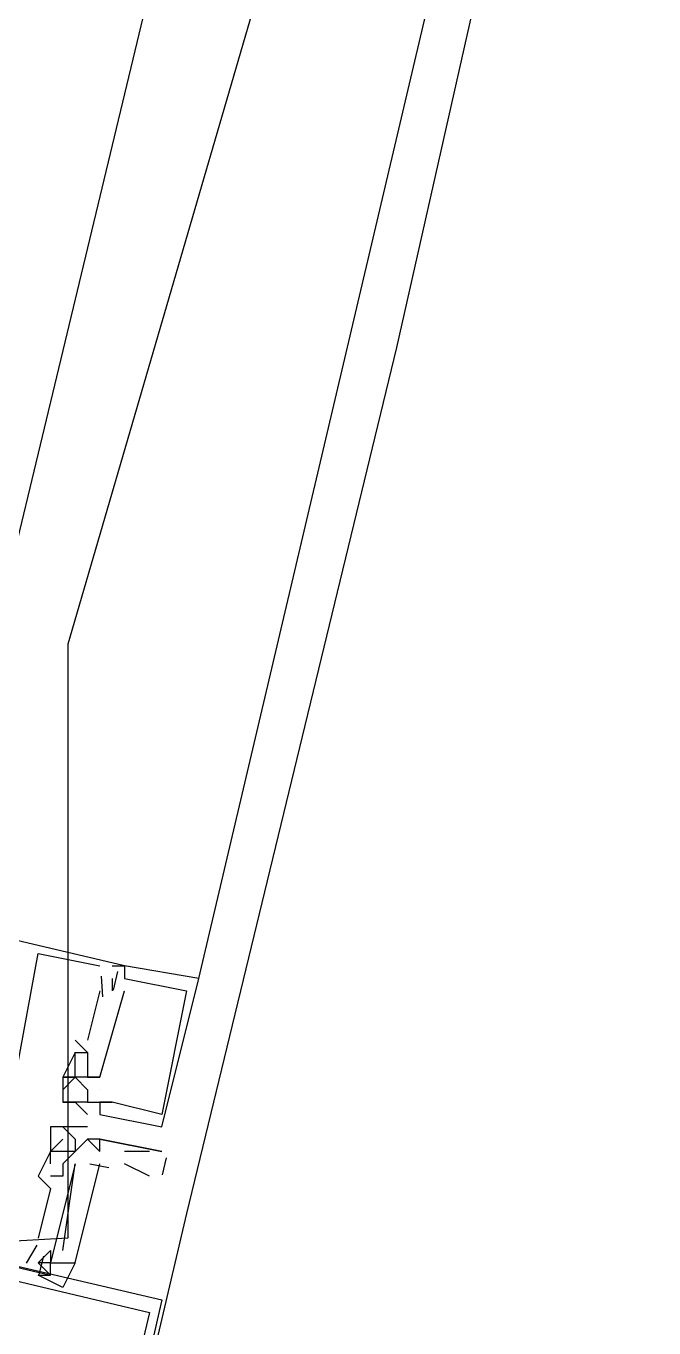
# Model space of a CAD drawing. Header units: feet. Extents: x -84 to 198, y -22 to 181.
# Drawn here: x 41.907 to 42.584, y 12.668 to 14.071 of the extents above; entities that cross this region are included whole.
import ezdxf

# ---------------------------------------------------------------- set-up
doc = ezdxf.new("R2010")
doc.units = ezdxf.units.FT
doc.layers.add('A-AREA-UNIDAD', color=30, linetype='CONTINUOUS')
doc.layers.add('A-LINEA', color=7, linetype='CONTINUOUS')

msp = doc.modelspace()

# ---------------------------------------------------------------- linework, layer by layer
at = {"layer": 'A-AREA-UNIDAD'}
msp.add_lwpolyline([(46.208, 30.72), (45.088, 25.6889), (44.88, 25.44), (46.16, 25.0489), (45.632, 22.8089), (45.36, 22.2756), (44.128, 22.56), (44.128, 21.6), (43.68, 20.16), (43.648, 19.3244), (43.36, 19.2889), (42.72, 16.0356), (41.952, 13.4044), (41.952, 12.7644), (41.312, 12.7289), (41.44, 11.0044), (41.2, 10.0444), (46.752, 9.1556), (54.88, 8.2844), (61.68, 7.8756), (67.328, 7.8756)], dxfattribs=at)
at = {"layer": 'A-LINEA'}
for p, q in [((42.0933, 13.0444), (43.5867, 19.3778)), ((41.92, 13.0711), (41.92, 13.0711)), ((41.92, 13.0711), (41.92, 13.0711)), ((41.92, 13.0711), (41.92, 13.0711)), ((41.9867, 13.0578), (41.9867, 13.0578)), ((41.9867, 13.0578), (41.9867, 13.0578)), ((41.9867, 13.0578), (41.9867, 13.0578)), ((42, 13.0578), (42, 13.0578)), ((42, 13.0578), (42, 13.0578)), ((42, 13.0578), (42, 13.0578)), ((42.0057, 13.0517), (42.0009, 13.0317)), ((42.0057, 13.0517), (42.0009, 13.0317)), ((42.0057, 13.0517), (42.0009, 13.0317)), ((42.0133, 13.0578), (42.0133, 13.0578)), ((42.0133, 13.0578), (42.0133, 13.0578)), ((42.0133, 13.0578), (42.0133, 13.0578)), ((42.0133, 13.0578), (42.0133, 13.0578)), ((42.0133, 13.0578), (42.0133, 13.0578)), ((42.0133, 13.0578), (42.0133, 13.0578)), ((42.0133, 13.0578), (42.0133, 13.0578)), ((42.0133, 13.0578), (42.0133, 13.0578)), ((42.0133, 13.0578), (42.0133, 13.0578)), ((41.9879, 13.0469), (41.9895, 13.0243)), ((41.9879, 13.0469), (41.9895, 13.0243)), ((41.9879, 13.0469), (41.9895, 13.0243)), ((42, 13.0444), (42, 13.0444)), ((42, 13.0444), (42, 13.0444)), ((42, 13.0444), (42, 13.0444)), ((42, 13.0444), (42, 13.0444)), ((42, 13.0444), (42, 13.0444)), ((42, 13.0444), (42, 13.0444)), ((42.0133, 13.0444), (42.0133, 13.0444)), ((42.0133, 13.0444), (42.0133, 13.0444)), ((42.0133, 13.0444), (42.0133, 13.0444)), ((42.0133, 13.0444), (42.0133, 13.0444)), ((42.0133, 13.0444), (42.0133, 13.0444)), ((42.0133, 13.0444), (42.0133, 13.0444)), ((42.0133, 13.0444), (42.0133, 13.0444)), ((42.0133, 13.0444), (42.0133, 13.0444)), ((42.0133, 13.0444), (42.0133, 13.0444)), ((42.0133, 13.0444), (42.0133, 13.0444)), ((42.0133, 13.0444), (42.0133, 13.0444)), ((42.0133, 13.0444), (42.0133, 13.0444)), ((42.0933, 13.0444), (42.0933, 13.0444)), ((42.0933, 13.0444), (42.0933, 13.0444)), ((42.0933, 13.0444), (42.0933, 13.0444)), ((41.9867, 13.0311), (41.9733, 12.9778)), ((41.9867, 13.0311), (41.9733, 12.9778)), ((41.9867, 13.0311), (41.9733, 12.9778)), ((41.9867, 13.0311), (41.9867, 13.0311)), ((41.9867, 13.0311), (41.9867, 13.0311)), ((41.9867, 13.0311), (41.9867, 13.0311)), ((42, 13.0311), (42, 13.0311)), ((42, 13.0311), (42, 13.0311)), ((42, 13.0311), (42, 13.0311)), ((42.0133, 13.0311), (42.0133, 13.0311)), ((42.0133, 13.0311), (42.0133, 13.0311)), ((42.0133, 13.0311), (42.0133, 13.0311)), ((42.08, 13.0311), (42.08, 13.0311)), ((42.08, 13.0311), (42.08, 13.0311)), ((42.08, 13.0311), (42.08, 13.0311)), ((41.9733, 12.9644), (41.96, 12.9778)), ((41.96, 12.9778), (41.96, 12.9778)), ((41.9733, 12.9644), (41.96, 12.9778)), ((41.96, 12.9778), (41.96, 12.9778)), ((41.9733, 12.9644), (41.96, 12.9778)), ((41.96, 12.9778), (41.96, 12.9778)), ((41.96, 12.9644), (41.96, 12.9644)), ((41.96, 12.9644), (41.96, 12.9644)), ((41.96, 12.9644), (41.96, 12.9644)), ((41.96, 12.9644), (41.96, 12.9644)), ((41.96, 12.9644), (41.96, 12.9644)), ((41.96, 12.9644), (41.96, 12.9644)), ((41.9733, 12.9778), (41.9733, 12.9778)), ((41.9733, 12.9778), (41.9733, 12.9778)), ((41.9733, 12.9778), (41.9733, 12.9778)), ((41.9733, 12.9644), (41.9733, 12.9644)), ((41.9733, 12.9644), (41.9733, 12.9644)), ((41.9733, 12.9644), (41.9733, 12.9644)), ((41.9733, 12.9644), (41.9733, 12.9644)), ((41.9733, 12.9644), (41.9733, 12.9644)), ((41.9733, 12.9644), (41.9733, 12.9644)), ((41.96, 12.9511), (41.96, 12.9511)), ((41.96, 12.9511), (41.96, 12.9511)), ((41.96, 12.9511), (41.96, 12.9511)), ((41.9733, 12.9511), (41.9733, 12.9511)), ((41.9733, 12.9511), (41.9733, 12.9511)), ((41.9733, 12.9511), (41.9733, 12.9511)), ((41.9467, 12.9378), (41.9467, 12.9378)), ((41.9467, 12.9378), (41.9467, 12.9378)), ((41.9467, 12.9378), (41.9467, 12.9378)), ((41.9467, 12.9378), (41.9467, 12.9378)), ((41.9467, 12.9378), (41.9467, 12.9378)), ((41.9467, 12.9378), (41.9467, 12.9378)), ((41.96, 12.9378), (41.96, 12.9378)), ((41.96, 12.9378), (41.96, 12.9378)), ((41.96, 12.9378), (41.96, 12.9378)), ((41.96, 12.9378), (41.96, 12.9378)), ((41.96, 12.9378), (41.96, 12.9378)), ((41.96, 12.9378), (41.96, 12.9378)), ((41.96, 12.9378), (41.96, 12.9378)), ((41.96, 12.9378), (41.96, 12.9378)), ((41.96, 12.9378), (41.96, 12.9378)), ((41.9733, 12.9378), (41.9733, 12.9378)), ((41.9733, 12.9378), (41.9733, 12.9378)), ((41.9733, 12.9378), (41.9733, 12.9378)), ((41.9733, 12.9378), (41.9733, 12.9378)), ((41.9733, 12.9378), (41.9733, 12.9378)), ((41.9733, 12.9378), (41.9733, 12.9378)), ((41.9867, 12.9378), (41.9867, 12.9378)), ((41.9867, 12.9378), (41.9867, 12.9378)), ((41.9867, 12.9378), (41.9867, 12.9378)), ((41.9867, 12.9378), (41.9867, 12.9378)), ((41.9867, 12.9378), (41.9867, 12.9378)), ((41.9867, 12.9378), (41.9867, 12.9378)), ((41.9467, 12.9244), (41.9467, 12.9244)), ((41.9467, 12.9244), (41.9467, 12.9244)), ((41.9467, 12.9244), (41.9467, 12.9244)), ((41.9733, 12.9244), (41.9733, 12.9244)), ((41.9733, 12.9244), (41.9733, 12.9244)), ((41.9733, 12.9244), (41.9733, 12.9244)), ((41.9867, 12.9244), (41.9867, 12.9244)), ((41.9867, 12.9244), (41.9867, 12.9244)), ((41.9867, 12.9244), (41.9867, 12.9244)), ((41.9467, 12.9111), (41.9467, 12.9111)), ((41.9467, 12.9111), (41.9467, 12.9111)), ((41.9467, 12.9111), (41.9467, 12.9111)), ((41.9467, 12.9111), (41.9467, 12.9111)), ((41.9467, 12.9111), (41.9467, 12.9111)), ((41.9467, 12.9111), (41.9467, 12.9111)), ((41.96, 12.9111), (41.96, 12.9111)), ((41.96, 12.9111), (41.96, 12.9111)), ((41.96, 12.9111), (41.96, 12.9111)), ((41.9733, 12.9111), (41.9733, 12.9111)), ((41.9733, 12.9111), (41.9733, 12.9111)), ((41.9733, 12.9111), (41.9733, 12.9111)), ((41.9733, 12.9111), (41.9733, 12.9111)), ((41.9733, 12.9111), (41.9733, 12.9111)), ((41.9733, 12.9111), (41.9733, 12.9111)), ((41.9867, 12.9111), (41.9867, 12.9111)), ((41.9867, 12.9111), (41.9867, 12.9111)), ((41.9867, 12.9111), (41.9867, 12.9111)), ((41.9867, 12.9111), (41.9867, 12.9111)), ((41.9867, 12.9111), (41.9867, 12.9111)), ((41.9867, 12.9111), (41.9867, 12.9111)), ((41.9867, 12.9111), (41.9867, 12.9111)), ((41.9867, 12.9111), (41.9867, 12.9111)), ((41.9867, 12.9111), (41.9867, 12.9111)), ((41.9867, 12.9111), (41.9867, 12.9111)), ((41.9867, 12.9111), (41.9867, 12.9111)), ((41.9867, 12.9111), (41.9867, 12.9111)), ((42, 12.9111), (42, 12.9111)), ((42, 12.9111), (42, 12.9111)), ((42, 12.9111), (42, 12.9111)), ((42, 12.9111), (42, 12.9111)), ((42, 12.9111), (42, 12.9111)), ((42, 12.9111), (42, 12.9111)), ((41.9733, 12.8978), (41.9733, 12.8978)), ((41.9733, 12.8978), (41.9733, 12.8978)), ((41.9733, 12.8978), (41.9733, 12.8978)), ((41.9867, 12.8978), (41.9867, 12.8978)), ((41.9867, 12.8978), (41.9867, 12.8978)), ((41.9867, 12.8978), (41.9867, 12.8978)), ((41.9867, 12.8978), (41.9867, 12.8978)), ((41.9867, 12.8978), (41.9867, 12.8978)), ((41.9867, 12.8978), (41.9867, 12.8978)), ((42.0533, 12.8978), (42.0533, 12.8978)), ((42.0533, 12.8978), (42.0533, 12.8978)), ((42.0533, 12.8978), (42.0533, 12.8978)), ((41.9333, 12.8844), (41.9333, 12.8844)), ((41.9467, 12.8844), (41.9467, 12.8844)), ((41.9467, 12.8844), (41.9467, 12.8844)), ((41.96, 12.8844), (41.96, 12.8844)), ((41.9733, 12.8844), (41.9733, 12.8844)), ((42.0533, 12.8844), (42.0533, 12.8844)), ((42.0533, 12.8844), (42.0533, 12.8844)), ((42.0533, 12.8844), (42.0533, 12.8844)), ((41.9467, 12.8711), (41.9467, 12.8711)), ((41.96, 12.8711), (41.96, 12.8711)), ((41.9733, 12.8711), (41.9733, 12.8711)), ((41.9733, 12.8711), (41.9733, 12.8711)), ((41.9733, 12.8711), (41.9733, 12.8711)), ((41.9867, 12.8711), (41.9867, 12.8711)), ((41.9867, 12.8711), (41.9867, 12.8711)), ((41.9333, 12.8578), (41.9333, 12.8578)), ((41.9333, 12.8578), (41.9333, 12.8578)), ((41.9333, 12.8578), (41.9333, 12.8578)), ((41.9333, 12.8578), (41.9333, 12.8578)), ((41.9333, 12.8578), (41.9333, 12.8578)), ((41.9467, 12.8578), (41.9467, 12.8578)), ((41.9467, 12.8578), (41.9467, 12.8578)), ((41.96, 12.8578), (41.96, 12.8578)), ((41.96, 12.8578), (41.96, 12.8578)), ((41.96, 12.8578), (41.96, 12.8578)), ((41.96, 12.8578), (41.96, 12.8578)), ((41.96, 12.8578), (41.96, 12.8578)), ((41.9867, 12.8578), (41.9867, 12.8578)), ((42.0533, 12.8578), (42.0533, 12.8578)), ((41.9333, 12.8444), (41.9333, 12.8444)), ((41.9333, 12.8444), (41.9333, 12.8444)), ((41.9333, 12.8444), (41.9333, 12.8444)), ((41.9467, 12.7511), (41.96, 12.8444)), ((41.9467, 12.8444), (41.9467, 12.8444)), ((41.9467, 12.7511), (41.96, 12.8444)), ((41.9467, 12.8444), (41.9467, 12.8444)), ((41.9467, 12.7511), (41.96, 12.8444)), ((41.9467, 12.8444), (41.9467, 12.8444)), ((41.96, 12.8444), (41.96, 12.8444)), ((41.96, 12.8444), (41.96, 12.8444)), ((41.96, 12.8444), (41.96, 12.8444)), ((41.9962, 12.8403), (41.9759, 12.8442)), ((41.9962, 12.8403), (41.9759, 12.8442)), ((41.9962, 12.8403), (41.9759, 12.8442)), ((42.04, 12.8311), (42.0133, 12.8444)), ((42.0583, 12.851), (42.054, 12.8327)), ((41.92, 12.8311), (41.92, 12.8311)), ((41.92, 12.8311), (41.92, 12.8311)), ((41.92, 12.8311), (41.92, 12.8311)), ((41.9333, 12.8311), (41.9333, 12.8311)), ((41.9333, 12.8311), (41.9333, 12.8311)), ((41.9333, 12.8311), (41.9333, 12.8311)), ((41.9467, 12.8311), (41.9467, 12.8311)), ((41.9467, 12.8311), (41.9467, 12.8311)), ((41.9467, 12.8311), (41.9467, 12.8311)), ((41.9333, 12.8178), (41.9333, 12.8178)), ((41.9333, 12.8178), (41.9333, 12.8178)), ((41.9333, 12.8178), (41.9333, 12.8178)), ((41.9188, 12.7568), (41.9073, 12.7373)), ((41.9188, 12.7568), (41.9073, 12.7373)), ((41.9188, 12.7568), (41.9073, 12.7373)), ((41.92, 12.7644), (41.92, 12.7644)), ((41.92, 12.7644), (41.92, 12.7644)), ((41.92, 12.7644), (41.92, 12.7644)), ((41.9257, 12.7451), (41.9209, 12.7251)), ((41.9257, 12.7451), (41.9209, 12.7251)), ((41.9257, 12.7451), (41.9209, 12.7251)), ((41.9333, 12.7511), (41.9333, 12.7511)), ((41.9333, 12.7511), (41.9333, 12.7511)), ((41.9333, 12.7511), (41.9333, 12.7511)), ((41.9333, 12.7511), (41.9333, 12.7511)), ((41.9333, 12.7511), (41.9333, 12.7511)), ((41.9333, 12.7511), (41.9333, 12.7511)), ((41.9333, 12.7511), (41.9333, 12.7511)), ((41.9333, 12.7511), (41.9333, 12.7511)), ((41.9333, 12.7511), (41.9333, 12.7511)), ((41.9467, 12.7511), (41.9467, 12.7511)), ((41.9467, 12.7511), (41.9467, 12.7511)), ((41.9467, 12.7511), (41.9467, 12.7511)), ((41.9333, 12.7244), (41.92, 12.7378)), ((41.92, 12.7378), (41.92, 12.7378)), ((41.9333, 12.7244), (41.92, 12.7378)), ((41.92, 12.7378), (41.92, 12.7378)), ((41.9333, 12.7244), (41.92, 12.7378)), ((41.92, 12.7378), (41.92, 12.7378)), ((41.9333, 12.7378), (41.9333, 12.7378)), ((41.9333, 12.7378), (41.9333, 12.7378)), ((41.9333, 12.7378), (41.9333, 12.7378)), ((41.9333, 12.7378), (41.9333, 12.7378)), ((41.9333, 12.7378), (41.9333, 12.7378)), ((41.9333, 12.7378), (41.9333, 12.7378)), ((41.9333, 12.7378), (41.9333, 12.7378)), ((41.9333, 12.7378), (41.9333, 12.7378)), ((41.9333, 12.7378), (41.9333, 12.7378)), ((41.9333, 12.7378), (41.9333, 12.7378)), ((41.9333, 12.7378), (41.9333, 12.7378)), ((41.9333, 12.7378), (41.9333, 12.7378)), ((41.9333, 12.7378), (41.9333, 12.7378)), ((41.9333, 12.7244), (41.9333, 12.7244)), ((41.9333, 12.7244), (41.9333, 12.7244)), ((41.9333, 12.7244), (41.9333, 12.7244)), ((41.9333, 12.7244), (41.9333, 12.7244)), ((41.9333, 12.7244), (41.9333, 12.7244)), ((41.9333, 12.7244), (41.9333, 12.7244))]:
    msp.add_line(p, q, dxfattribs=at)
for points in [[(43.72, 19.6978), (43.6667, 19.4711), (43.6, 19.2044), (43.48, 18.6844), (43.2267, 17.6444), (42.9867, 16.6311), (42.76, 15.6444), (42.52, 14.6711), (42.3067, 13.7244), (42.08, 12.7911), (41.8667, 11.8844)], [(41.8, 13.1111), (42.2267, 14.8844), (42.5333, 16.1644)], [(42, 13.0578), (42.0133, 13.0578), (41.3333, 13.2178), (41.2933, 13.0711)], [(42, 13.0578), (42.0133, 13.0578), (41.3333, 13.2178), (41.2933, 13.0711)], [(42, 13.0578), (42.0133, 13.0578), (41.3333, 13.2178), (41.2933, 13.0711)], [(41.3467, 13.1111), (41.3333, 13.1111), (41.32, 13.0311), (41.2933, 13.0444), (41.2533, 12.8844), (41.9333, 12.7244)], [(41.3467, 13.1111), (41.3333, 13.1111), (41.32, 13.0311), (41.2933, 13.0444), (41.2533, 12.8844), (41.9333, 12.7244)], [(41.3467, 13.1111), (41.3333, 13.1111), (41.32, 13.0311), (41.2933, 13.0444), (41.2533, 12.8844), (41.9333, 12.7244)], [(41.8933, 12.9244), (41.92, 13.0711), (41.9867, 13.0578)], [(41.8933, 12.9244), (41.92, 13.0711), (41.9867, 13.0578)], [(41.8933, 12.9244), (41.92, 13.0711), (41.9867, 13.0578)], [(42, 12.9111), (41.9867, 12.9111), (41.9867, 12.8978), (42.0533, 12.8844), (42.0933, 13.0444), (42.0933, 13.0444), (42.0133, 13.0578), (42.0133, 13.0444), (42.08, 13.0311), (42.08, 13.0311), (42.0533, 12.8978), (42.0533, 12.8978), (42, 12.9111), (42, 12.9111), (42, 12.9111), (42, 12.9111)], [(42, 12.9111), (41.9867, 12.9111), (41.9867, 12.8978), (42.0533, 12.8844), (42.0933, 13.0444), (42.0933, 13.0444), (42.0133, 13.0578), (42.0133, 13.0444), (42.08, 13.0311), (42.08, 13.0311), (42.0533, 12.8978), (42.0533, 12.8978), (42, 12.9111), (42, 12.9111), (42, 12.9111), (42, 12.9111)], [(42, 12.9111), (41.9867, 12.9111), (41.9867, 12.8978), (42.0533, 12.8844), (42.0933, 13.0444), (42.0933, 13.0444), (42.0133, 13.0578), (42.0133, 13.0444), (42.08, 13.0311), (42.08, 13.0311), (42.0533, 12.8978), (42.0533, 12.8978), (42, 12.9111), (42, 12.9111), (42, 12.9111), (42, 12.9111)], [(42, 13.0444), (42, 13.0444), (42, 13.0311)], [(42, 13.0444), (42, 13.0444), (42, 13.0311)], [(42, 13.0444), (42, 13.0444), (42, 13.0311)], [(41.96, 12.9644), (41.9467, 12.9378), (41.96, 12.9378), (41.96, 12.9511), (41.96, 12.9644), (41.9733, 12.9644), (41.9733, 12.9511), (41.9733, 12.9378), (41.9867, 12.9378), (42.0133, 13.0311)], [(41.96, 12.9644), (41.9467, 12.9378), (41.96, 12.9378), (41.96, 12.9511), (41.96, 12.9644), (41.9733, 12.9644), (41.9733, 12.9511), (41.9733, 12.9378), (41.9867, 12.9378), (42.0133, 13.0311)], [(41.96, 12.9644), (41.9467, 12.9378), (41.96, 12.9378), (41.96, 12.9511), (41.96, 12.9644), (41.9733, 12.9644), (41.9733, 12.9511), (41.9733, 12.9378), (41.9867, 12.9378), (42.0133, 13.0311)], [(41.9467, 12.9244), (41.96, 12.9378), (41.9733, 12.9244), (41.9733, 12.9111), (41.9467, 12.9111)], [(41.9867, 12.9378), (41.9733, 12.9378), (41.9733, 12.9378), (41.96, 12.9378), (41.96, 12.9378), (41.96, 12.9378), (41.96, 12.9378), (41.9467, 12.9378), (41.9467, 12.9111), (41.96, 12.9111), (41.9733, 12.8978)], [(41.9467, 12.9244), (41.96, 12.9378), (41.9733, 12.9244), (41.9733, 12.9111), (41.9467, 12.9111)], [(41.9867, 12.9378), (41.9733, 12.9378), (41.9733, 12.9378), (41.96, 12.9378), (41.96, 12.9378), (41.96, 12.9378), (41.96, 12.9378), (41.9467, 12.9378), (41.9467, 12.9111), (41.96, 12.9111), (41.9733, 12.8978)], [(41.9467, 12.9244), (41.96, 12.9378), (41.9733, 12.9244), (41.9733, 12.9111), (41.9467, 12.9111)], [(41.9867, 12.9378), (41.9733, 12.9378), (41.9733, 12.9378), (41.96, 12.9378), (41.96, 12.9378), (41.96, 12.9378), (41.96, 12.9378), (41.9467, 12.9378), (41.9467, 12.9111), (41.96, 12.9111), (41.9733, 12.8978)], [(41.9867, 12.9244), (41.9867, 12.9244), (41.9867, 12.9244)], [(41.9867, 12.9244), (41.9867, 12.9244), (41.9867, 12.9244)], [(41.9867, 12.9244), (41.9867, 12.9244), (41.9867, 12.9244)], [(41.9733, 12.9111), (41.9733, 12.9111), (41.9867, 12.9111), (42, 12.9111)], [(41.9733, 12.9111), (41.9733, 12.9111), (41.9867, 12.9111), (42, 12.9111)], [(41.9733, 12.9111), (41.9733, 12.9111), (41.9867, 12.9111), (42, 12.9111)], [(41.2533, 12.8844), (42.0533, 12.6978), (41.8667, 11.8844), (41.0533, 12.0711), (41.2533, 12.8844)], [(41.9467, 12.8844), (41.96, 12.8711), (41.96, 12.8578), (41.9333, 12.8578), (41.9467, 12.8711)], [(41.9733, 12.8844), (41.96, 12.8844), (41.9467, 12.8844), (41.9333, 12.8844), (41.9333, 12.8578), (41.9333, 12.8578), (41.9333, 12.8578), (41.9333, 12.8578), (41.9333, 12.8578)], [(41.2533, 12.8711), (42.04, 12.6844), (41.8533, 11.8978), (41.0667, 12.0844), (41.2533, 12.8711)], [(41.9733, 12.8711), (41.9733, 12.8711), (41.96, 12.8578), (41.96, 12.8578), (41.96, 12.8578)], [(41.9733, 12.8711), (41.9867, 12.8578), (41.9867, 12.8578), (41.9867, 12.8711), (41.9867, 12.8711), (42.0533, 12.8578), (42.0533, 12.8578), (41.9867, 12.8711), (41.9733, 12.8711)], [(41.9333, 12.8444), (41.9333, 12.8578), (41.92, 12.8311)], [(41.9333, 12.8444), (41.9333, 12.8578), (41.92, 12.8311)], [(41.9333, 12.8444), (41.9333, 12.8578), (41.92, 12.8311)], [(41.96, 12.8578), (41.9467, 12.8444), (41.9467, 12.8311), (41.9333, 12.8311)], [(41.96, 12.8578), (41.9467, 12.8444), (41.9467, 12.8311), (41.9333, 12.8311)], [(41.96, 12.8578), (41.9467, 12.8444), (41.9467, 12.8311), (41.9333, 12.8311)], [(42.04, 12.8578), (42.0133, 12.8578), (42.0133, 12.8578)], [(41.96, 12.8444), (41.9333, 12.7378), (41.96, 12.7378), (41.9867, 12.8444)], [(41.96, 12.8444), (41.9333, 12.7378), (41.96, 12.7378), (41.9867, 12.8444)], [(41.96, 12.8444), (41.9333, 12.7378), (41.96, 12.7378), (41.9867, 12.8444)], [(41.92, 12.8311), (41.9333, 12.8178), (41.92, 12.7644)], [(41.92, 12.8311), (41.9333, 12.8178), (41.92, 12.7644)], [(41.92, 12.8311), (41.9333, 12.8178), (41.92, 12.7644)], [(41.92, 12.7378), (41.9333, 12.7511), (41.9333, 12.7378), (41.96, 12.7378), (41.9467, 12.7111), (41.92, 12.7244), (41.9333, 12.7244)], [(41.9333, 12.7244), (41.9333, 12.7378), (41.92, 12.7378)]]:
    msp.add_lwpolyline(points, dxfattribs=at)

doc.saveas('drawing.dxf')
